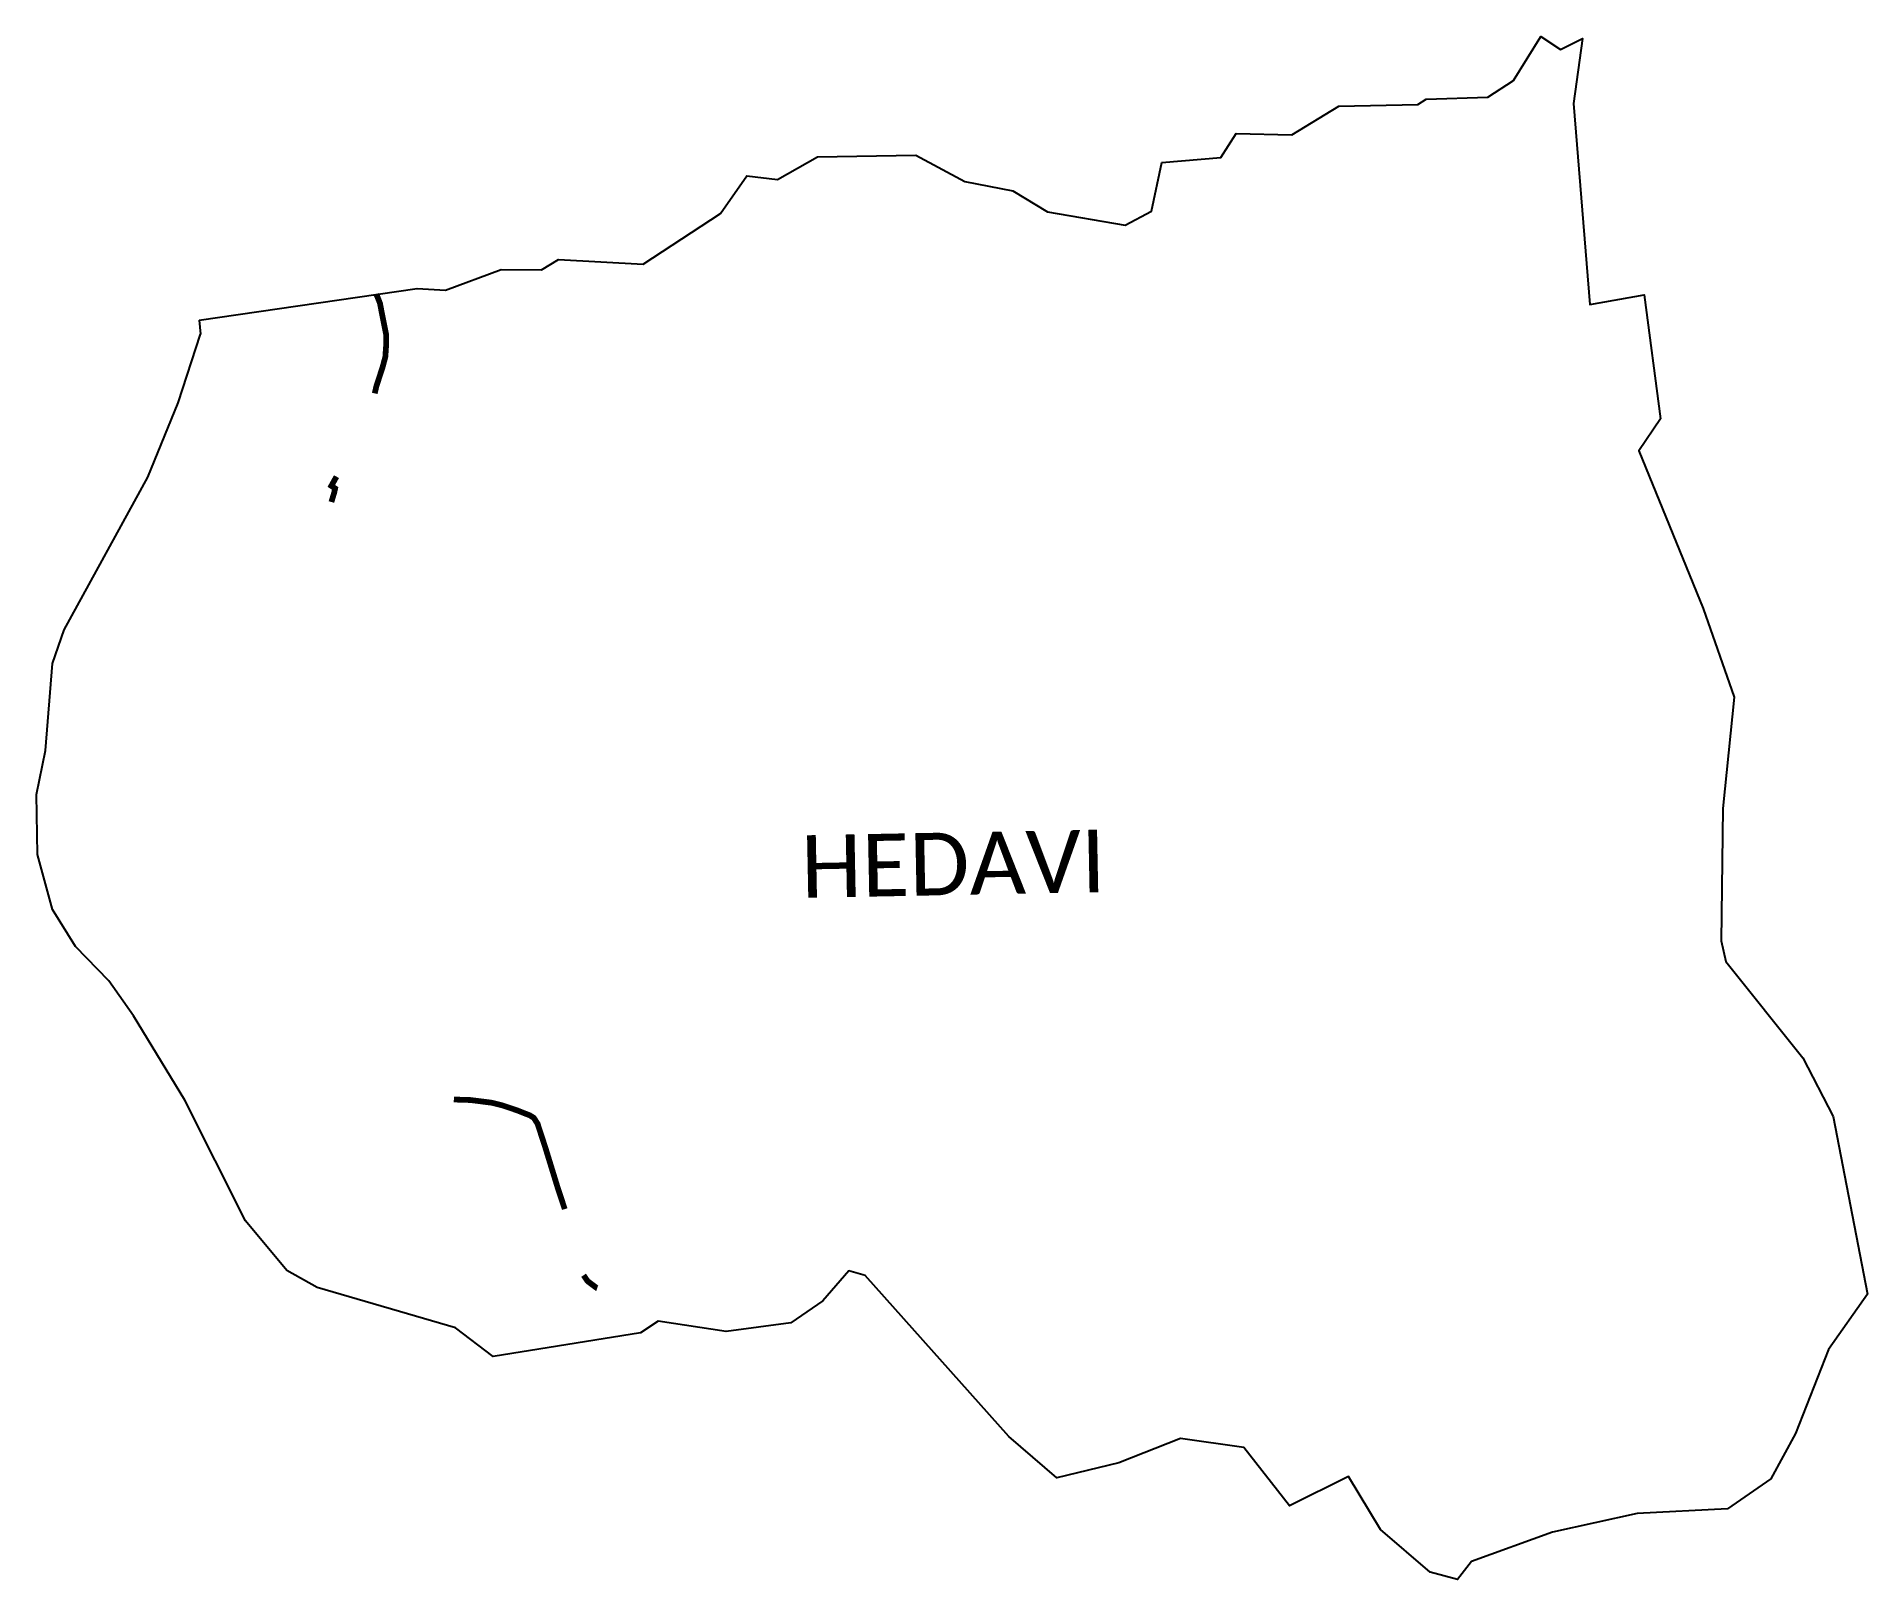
# Model space of a CAD drawing. Header units: metres. Extents: x 309946 to 313129, y 1919170 to 1921850.
import ezdxf

# ---------------------------------------------------------------- set-up
doc = ezdxf.new("R2010")
doc.units = ezdxf.units.M
for name, color, linetype in [('ARTIFICIALLY PROTECTED', 10, 'Continuous'), ('village', 3, 'Continuous'), ('VILLAGE NAME', 250, 'Continuous')]:
    doc.layers.add(name, color=color, linetype=linetype)
doc.styles.get("Standard").update_dxf_attribs({"font": 'calibri.ttf'})

msp = doc.modelspace()

# ---------------------------------------------------------------- linework, layer by layer
at = {"layer": 'ARTIFICIALLY PROTECTED', "const_width": 10, "flags": 128}
for points in [[(310536.3, 1921402.6), (310538.5, 1921398.5), (310543.1, 1921386.7), (310545.2, 1921375.4), (310550.6, 1921348.3), (310553.9, 1921331.7), (310553.7, 1921314.3), (310552.3, 1921293.9), (310547.5, 1921276), (310536.6, 1921242.5), (310533.9, 1921230.5)], [(310467.4, 1921085.8), (310458.4, 1921069.8), (310465, 1921065.3), (310463.4, 1921057.9), (310458.5, 1921041.7)], [(310671.4, 1920003.4), (310700.2, 1920002.5), (310736.7, 1919997.9), (310755.8, 1919993.2), (310780.7, 1919984.8), (310803.6, 1919975.8), (310810.4, 1919971.5), (310816.9, 1919961.4), (310830.5, 1919919.8), (310851.8, 1919850.6), (310864.2, 1919813)], [(310896.9, 1919698), (310904, 1919687.7), (310920.3, 1919675.5), (310920.6, 1919675.4)]]:
    msp.add_lwpolyline(points, dxfattribs=at)
at = {"layer": 'village', "flags": 128}
msp.add_lwpolyline([(310228.9, 1921357.9), (310230.9, 1921333.3)], dxfattribs=at)
at = {"layer": 'village', "color": 3, "true_color": 0x00ff00}
for points in [[(310228.9, 1921357.9, 0), (310607.4, 1921413, 0), (310656.9, 1921409.6, 0), (310753.4, 1921445.6, 0), (310823.7, 1921445.1, 0), (310853.3, 1921463.4, 0), (311000.8, 1921455.2, 0), (311135, 1921543.3, 0), (311180.5, 1921608.7, 0), (311234, 1921602.4, 0), (311303.4, 1921641.5, 0), (311474.4, 1921644.5, 0), (311559.7, 1921598.5, 0), (311643.1, 1921582.4, 0), (311703.6, 1921545.8, 0), (311838.2, 1921522.8, 0), (311884.1, 1921547.2, 0), (311902, 1921631.7, 0), (312004.8, 1921640.2, 0), (312031.4, 1921682.1, 0), (312128.2, 1921679.6, 0), (312209.9, 1921729.8, 0), (312347.1, 1921732.7, 0), (312361.6, 1921741.8, 0), (312469, 1921745.1, 0), (312513.7, 1921774.2, 0), (312560.9, 1921850.4, 0), (312595.1, 1921828.1, 0), (312633.8, 1921847.3, 0), (312618.1, 1921734.1, 0), (312646.4, 1921385.1, 0), (312740.7, 1921401.6, 0), (312768.9, 1921186, 0), (312731.4, 1921130.9, 0), (312843.3, 1920856.7, 0), (312897.2, 1920702.7, 0), (312877.5, 1920509, 0), (312874.7, 1920279.4, 0), (312882.8, 1920243.1, 0), (313016.4, 1920075.9, 0), (313069.4, 1919974.1, 0), (313128.8, 1919665.3, 0)], [(313128.8, 1919665.3, 0), (313061.3, 1919568.9, 0), (313003.7, 1919423.2, 0), (312960.7, 1919344.5, 0), (312885.6, 1919292.3, 0), (312728.6, 1919284, 0), (312581.6, 1919251.8, 0), (312440.7, 1919200.6, 0), (312416.1, 1919169.5, 0), (312368.5, 1919182.2, 0), (312282.3, 1919256.2, 0), (312226.8, 1919348.4, 0), (312124, 1919297.6, 0), (312044.6, 1919398.8, 0), (311934.6, 1919414.4, 0), (311827.3, 1919372, 0), (311719.8, 1919346.1, 0), (311636.3, 1919417.9, 0), (311386.2, 1919697.5, 0), (311358.1, 1919705.5, 0), (311313, 1919653.3, 0), (311257.4, 1919615.5, 0), (311144.7, 1919600, 0), (311026.5, 1919618.2, 0), (310996, 1919598.2, 0), (310740, 1919556.8, 0), (310674.5, 1919606.5, 0), (310433.6, 1919677, 0), (310380.8, 1919706, 0), (310309, 1919792.4, 0), (310203.5, 1920002.2, 0), (310114.4, 1920148.9, 0), (310071.3, 1920209.7, 0), (310013.7, 1920269.4, 0), (309973.7, 1920333.4, 0), (309947.7, 1920429, 0), (309946, 1920533.6, 0), (309961.2, 1920610.1, 0), (309973.8, 1920761.2, 0), (309993.8, 1920819.8, 0), (310139.5, 1921084.7, 0), (310191.9, 1921214.1, 0), (310230.9, 1921333.3, 0)]]:
    msp.add_polyline3d(points, dxfattribs=at)

# ---------------------------------------------------------------- texts
at = {"layer": 'VILLAGE NAME', "insert": (311273.9, 1920462.4), "char_height": 108.748, "attachment_point": 1, "rotation": 1.1028}
msp.add_mtext_dynamic_manual_height_columns('{\\fCalibri|b0|i0|c0|p34;HEDAVI}', width=1571.314, gutter_width=543.7, heights=[0], dxfattribs=at)

doc.saveas('drawing.dxf')
